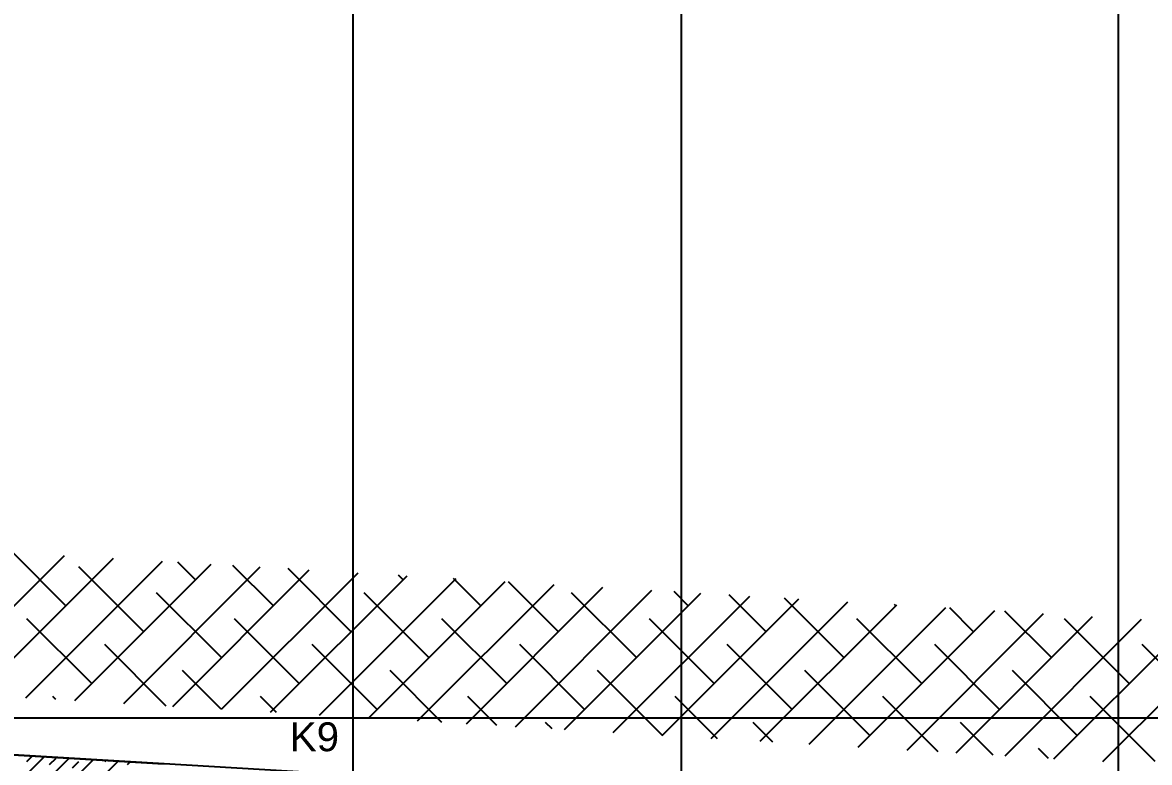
# Model space of a CAD drawing. Header units: millimetres. Extents: x 43168.9 to 43194.6, y -25545.1 to -25543.4.
# Drawn here: x 43169.908 to 43169.986, y -25543.843 to -25543.7917 of the extents above; entities that cross this region are included whole.
import ezdxf

# ---------------------------------------------------------------- set-up
doc = ezdxf.new("R2010")
doc.units = ezdxf.units.MM
doc.header["$LTSCALE"] = 200
doc.linetypes.add('DASHDOT', pattern=[1, 0.5, -0.25, 0, -0.25])
doc.linetypes.add('DASHDOT2', pattern=[0.5, 0.25, -0.125, 0, -0.125])
for name, color, linetype in [('aks_sgh', 5, 'DASHDOT2'), ('kolon-b.a_sgh', 6, 'Continuous'), ('tarama-betonarme_sgh', 223, 'Continuous'), ('tarama-zemin_sgh', 197, 'Continuous'), ('yapi-yaklasma_sgh', 41, 'DASHDOT')]:
    doc.layers.add(name, color=color, linetype=linetype)
doc.styles.add('1-200', font='arial.ttf', dxfattribs={"height": 60})

msp = doc.modelspace()

# ---------------------------------------------------------------- linework, layer by layer
at = {"layer": 'aks_sgh'}
for p, q in [((43169.930879, -25543.740919), (43169.930879, -25544.789919)), ((43169.953621, -25543.740919), (43169.953621, -25543.95248)), ((43169.983879, -25543.740919), (43169.983879, -25544.789919)), ((43169.99088, -25543.839919), (43169.014878, -25543.839919))]:
    msp.add_line(p, q, dxfattribs=at)
at = {"layer": 'kolon-b.a_sgh'}
msp.add_line((43169.985879, -25543.84711), (43169.640879, -25543.82663), dxfattribs=at)
at = {"layer": 'tarama-betonarme_sgh'}
for p, q in [((43169.904806, -25543.847306), (43169.909534, -25543.842578)), ((43169.906501, -25543.847407), (43169.911229, -25543.842679)), ((43169.908312, -25543.842902), (43169.908686, -25543.842528)), ((43169.909883, -25543.843127), (43169.910332, -25543.842678)), ((43169.908197, -25543.847507), (43169.912925, -25543.842779)), ((43169.909892, -25543.847608), (43169.91462, -25543.84288)), ((43169.911455, -25543.843351), (43169.911904, -25543.842902)), ((43169.9137, -25543.842902), (43169.913773, -25543.84283)), ((43169.915271, -25543.843127), (43169.915468, -25543.84293))]:
    msp.add_line(p, q, dxfattribs=at)
at = {"layer": 'tarama-zemin_sgh'}
for p, q in [((43169.901449, -25543.838091), (43169.910905, -25543.828635)), ((43169.911006, -25543.832126), (43169.907301, -25543.828421)), ((43169.904839, -25543.838292), (43169.914296, -25543.828836)), ((43169.90823, -25543.838493), (43169.917687, -25543.829037)), ((43169.911621, -25543.838695), (43169.921077, -25543.829239)), ((43169.916394, -25543.833922), (43169.911904, -25543.829432)), ((43169.919986, -25543.83033), (43169.918757, -25543.829101)), ((43169.925374, -25543.832126), (43169.922576, -25543.829328)), ((43169.915012, -25543.838896), (43169.924468, -25543.82944)), ((43169.918403, -25543.839097), (43169.927859, -25543.829641)), ((43169.921794, -25543.839299), (43169.93125, -25543.829842)), ((43169.925184, -25543.8395), (43169.934641, -25543.830044)), ((43169.930762, -25543.833922), (43169.926395, -25543.829554)), ((43169.934355, -25543.83033), (43169.934032, -25543.830008)), ((43169.928575, -25543.839701), (43169.938031, -25543.830245)), ((43169.931966, -25543.839903), (43169.941422, -25543.830446)), ((43169.935357, -25543.840104), (43169.944813, -25543.830648)), ((43169.939743, -25543.832126), (43169.937851, -25543.830234)), ((43169.938748, -25543.840305), (43169.948204, -25543.830849)), ((43169.945131, -25543.833922), (43169.94167, -25543.830461)), ((43169.921782, -25543.835718), (43169.917292, -25543.831228)), ((43169.936151, -25543.835718), (43169.93166, -25543.831228)), ((43169.942138, -25543.840506), (43169.951595, -25543.83105)), ((43169.945529, -25543.840708), (43169.954985, -25543.831251)), ((43169.950519, -25543.835718), (43169.946029, -25543.831228)), ((43169.94892, -25543.840909), (43169.958376, -25543.831453)), ((43169.952311, -25543.84111), (43169.961767, -25543.831654)), ((43169.954111, -25543.832126), (43169.953126, -25543.831141)), ((43169.959499, -25543.833922), (43169.956945, -25543.831368)), ((43169.964887, -25543.835718), (43169.960764, -25543.831594)), ((43169.955702, -25543.841312), (43169.965158, -25543.831855)), ((43169.959092, -25543.841513), (43169.968549, -25543.832057)), ((43169.962483, -25543.841714), (43169.97194, -25543.832258)), ((43169.965874, -25543.841915), (43169.97533, -25543.832459)), ((43169.96848, -25543.832126), (43169.968402, -25543.832048)), ((43169.973868, -25543.833922), (43169.97222, -25543.832275)), ((43169.979256, -25543.835718), (43169.976039, -25543.832501)), ((43169.912802, -25543.837514), (43169.908312, -25543.833024)), ((43169.92717, -25543.837514), (43169.92268, -25543.833024)), ((43169.941539, -25543.837514), (43169.937049, -25543.833024)), ((43169.955907, -25543.837514), (43169.951417, -25543.833024)), ((43169.970276, -25543.837514), (43169.965785, -25543.833024)), ((43169.969265, -25543.842117), (43169.978721, -25543.83266)), ((43169.972656, -25543.842318), (43169.982112, -25543.832862)), ((43169.976047, -25543.842519), (43169.985503, -25543.833063)), ((43169.979437, -25543.842721), (43169.988894, -25543.833264)), ((43169.984644, -25543.837514), (43169.980154, -25543.833024)), ((43169.982828, -25543.842922), (43169.992284, -25543.833466)), ((43169.917951, -25543.839071), (43169.9137, -25543.83482)), ((43169.932558, -25543.83931), (43169.928068, -25543.83482)), ((43169.946927, -25543.83931), (43169.942437, -25543.83482)), ((43169.961295, -25543.83931), (43169.956805, -25543.83482)), ((43169.975664, -25543.83931), (43169.971174, -25543.83482)), ((43169.990032, -25543.83931), (43169.985542, -25543.83482)), ((43169.921769, -25543.839297), (43169.919088, -25543.836616)), ((43169.937045, -25543.840204), (43169.933457, -25543.836616)), ((43169.952315, -25543.841106), (43169.947825, -25543.836616)), ((43169.966683, -25543.841106), (43169.962193, -25543.836616)), ((43169.981052, -25543.841106), (43169.976562, -25543.836616)), ((43169.910313, -25543.838617), (43169.910108, -25543.838412)), ((43169.925588, -25543.839524), (43169.924476, -25543.838412)), ((43169.940863, -25543.840431), (43169.938845, -25543.838412)), ((43169.956139, -25543.841338), (43169.953213, -25543.838412)), ((43169.971414, -25543.842244), (43169.967581, -25543.838412)), ((43169.98644, -25543.842902), (43169.98195, -25543.838412)), ((43169.944682, -25543.840657), (43169.944233, -25543.840208)), ((43169.959957, -25543.841564), (43169.958601, -25543.840208)), ((43169.975233, -25543.842471), (43169.97297, -25543.840208)), ((43169.979051, -25543.842698), (43169.978358, -25543.842004))]:
    msp.add_line(p, q, dxfattribs=at)
at = {"layer": 'yapi-yaklasma_sgh'}
msp.add_line((43169.104, -25543.794758), (43169.917772, -25543.843067), dxfattribs=at)

# ---------------------------------------------------------------- texts
at = {"layer": 'aks_sgh', "style": '1-200'}
msp.add_text('K9', height=0.002, rotation=0.00001, dxfattribs=at).set_placement((43169.926511, -25543.842202))

doc.saveas('drawing.dxf')
